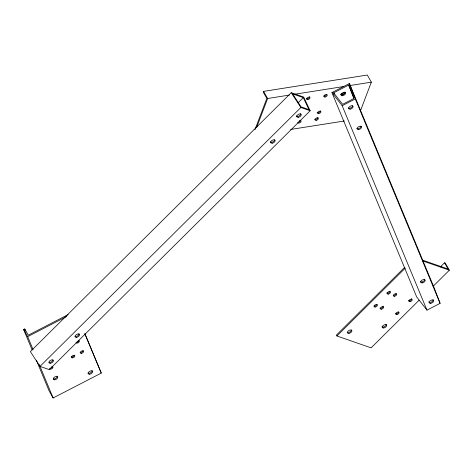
<?xml version="1.0" encoding="UTF-8"?>
<svg xmlns="http://www.w3.org/2000/svg" width="473" height="473" viewBox="0 0 473 473"><rect width="100%" height="100%" fill="white"/><g stroke="black" fill="none" stroke-linecap="round" stroke-linejoin="round"><path stroke-width="0.71" d="M360.473 110.771L371.34 82.16L367.308 75.03L263.609 91.372L263.29 92.205L266.819 98.449L254.965 129.643M256.514 127.787L267.641 98.502L263.609 91.372M291.244 92.708L30.378 351.599L39.998 366.398L49.322 369.644L310.182 110.753L303.666 97.036L291.244 92.708L300.863 107.507L310.182 110.753M298.055 102.818L303.294 97.621L308.993 109.624L301.047 106.857L292.627 93.902L303.294 97.621M39.998 366.398L300.863 107.507M404.758 267.239L336.415 335.073L336.918 335.96L371.092 347.868L419.09 300.231M336.918 335.96L405.266 268.132M440.363 266.943L444.537 262.799L445.318 263.071L449.35 270.201L433.179 286.248M331.91 92.584L349.417 83.538L434.226 287.962L440.103 303.353L426.971 310.134L416.713 297.009L331.91 92.584L342.168 105.716L426.971 310.134M334.216 94.198L333.654 92.838L348.684 85.075L354.052 98.017M342.168 105.716L355.3 98.928L349.417 83.538M32.129 349.955L23.65 329.51L24.744 328.948L28.274 335.186L68.142 314.586M33.057 349.588L27.682 336.64L66.723 316.472M36.374 360.178L49.091 390.84L53.124 397.97L101.275 373.091L84.88 333.571M267.641 98.502L289.399 95.073M294.472 94.275L343.782 86.506M349.588 85.589L371.34 82.16M290.647 129.454L344.314 120.999M422.324 260.067L448.067 269.036L444.537 262.799M422.85 260.966L449.35 270.201M333.654 92.838L342.629 104.326L353.828 98.538L348.684 85.075M101.275 373.091L84.939 334.044M23.65 329.51L27.682 336.64M355.3 98.928L440.103 303.353M24.744 328.948L25.595 330.994M39.277 364.582L53.124 397.97M389.918 291.084A1.851 1.035 -29.5 0 1 388.889 292.769A1.851 1.035 -29.5 0 1 386.796 292.994M376.922 304.305A1.851 1.035 -29.5 0 1 375.846 305.712A1.851 1.035 -29.5 0 1 374.013 306.09M396.179 293.52A1.851 1.035 -29.5 0 1 395.097 294.933A1.851 1.035 -29.5 0 1 393.27 295.306M383.089 306.191A1.851 1.035 -29.5 0 1 382.054 307.876A1.851 1.035 -29.5 0 1 379.967 308.106M411.664 298.658A1.851 1.035 -29.5 0 1 410.635 300.343A1.851 1.035 -29.5 0 1 408.542 300.574M398.597 311.855A1.851 1.035 -29.5 0 1 397.521 313.262A1.851 1.035 -29.5 0 1 395.688 313.64M351.398 330A2.466 1.378 -29.5 0 1 349.961 331.88A2.466 1.378 -29.5 0 1 347.519 332.383M386.128 324.265A2.466 1.378 -29.5 0 1 384.75 326.512A2.466 1.378 -29.5 0 1 381.959 326.819M433.102 299.61A2.466 1.378 -29.5 0 1 431.441 302.022A2.466 1.378 -29.5 0 1 428.721 301.875M424.618 279.171A2.466 1.378 -29.5 0 1 423.24 281.417A2.466 1.378 -29.5 0 1 420.456 281.725M352.598 105.781A2.466 1.378 -29.5 0 1 350.877 107.82A2.466 1.378 -29.5 0 1 348.37 107.968M361.082 126.22A2.466 1.378 -29.5 0 1 359.356 128.26A2.466 1.378 -29.5 0 1 356.849 128.408M344.971 92.046A2.466 1.378 -29.5 0 1 343.593 94.293A2.466 1.378 -29.5 0 1 340.808 94.594M299.456 120.639A1.851 1.035 -29.5 0 1 301.1 121.118A1.851 1.035 -29.5 0 1 299.669 122.814A1.851 1.035 -29.5 0 1 297.771 122.637M300.597 120.325A1.851 1.035 -29.5 0 1 298.031 122.17M345.036 92.596A2.466 1.378 -29.5 0 1 343.114 94.346A2.466 1.378 -29.5 0 1 340.897 94.358M317.88 117.6A1.851 1.035 -29.5 0 1 316.591 119.131A1.851 1.035 -29.5 0 1 314.711 119.237M320.422 110.913A1.851 1.035 -29.5 0 1 318.914 112.544A1.851 1.035 -29.5 0 1 317.093 112.332M309.448 96.64A1.851 1.035 -29.5 0 1 308.414 98.331A1.851 1.035 -29.5 0 1 306.321 98.555M326.748 94.269A1.851 1.035 -29.5 0 1 325.666 95.682A1.851 1.035 -29.5 0 1 323.834 96.054M344.291 92.146A2.466 1.378 -29.5 0 1 341.199 93.743M52.929 359.894A2.466 1.378 -29.5 0 1 51.486 361.774A2.466 1.378 -29.5 0 1 49.044 362.277M78.95 333.636A2.466 1.378 -29.5 0 1 77.844 335.712A2.466 1.378 -29.5 0 1 75.13 336.386M300.686 113.579A2.466 1.378 -29.5 0 1 299.025 115.991A2.466 1.378 -29.5 0 1 296.311 115.844M274.659 139.842A2.466 1.378 -29.5 0 1 272.649 142.018A2.466 1.378 -29.5 0 1 270.225 141.734M83.106 350.599A1.851 1.035 -29.5 0 1 82.024 352.013A1.851 1.035 -29.5 0 1 80.191 352.385M78.157 340.59A1.851 1.035 -29.5 0 1 78.843 342.245A1.851 1.035 -29.5 0 1 76.041 342.689M78.867 340.377A1.851 1.035 -29.5 0 1 76.295 342.227M51.758 366.64A1.851 1.035 -29.5 0 1 52.444 368.301A1.851 1.035 -29.5 0 1 49.635 368.739M74.35 355.122A1.851 1.035 -29.5 0 1 73.061 356.654A1.851 1.035 -29.5 0 1 71.181 356.76M52.462 366.433A1.851 1.035 -29.5 0 1 49.896 368.278M92.087 370.483A2.466 1.378 -29.5 0 1 90.71 372.73A2.466 1.378 -29.5 0 1 87.919 373.037M57.203 376.094A2.466 1.378 -29.5 0 1 56.092 378.164A2.466 1.378 -29.5 0 1 53.384 378.843M388.303 294.076A1.851 1.035 -29.5 0 0 390.426 291.971A1.851 1.035 -29.5 0 0 387.618 292.415A1.851 1.035 -29.5 0 0 388.303 294.076M375.26 307.018A1.851 1.035 -29.5 0 0 377.383 304.919A1.851 1.035 -29.5 0 0 374.575 305.357A1.851 1.035 -29.5 0 0 375.26 307.018M394.517 296.24A1.851 1.035 -29.5 0 0 396.634 294.135A1.851 1.035 -29.5 0 0 393.832 294.578A1.851 1.035 -29.5 0 0 394.517 296.24M381.475 309.182A1.851 1.035 -29.5 0 0 383.591 307.083A1.851 1.035 -29.5 0 0 380.789 307.521A1.851 1.035 -29.5 0 0 381.475 309.182M410.05 301.65A1.851 1.035 -29.5 0 0 412.172 299.551A1.851 1.035 -29.5 0 0 409.364 299.988A1.851 1.035 -29.5 0 0 410.05 301.65M396.942 314.569A1.851 1.035 -29.5 0 0 399.058 312.47A1.851 1.035 -29.5 0 0 396.25 312.913A1.851 1.035 -29.5 0 0 396.942 314.569M349.015 333.323A2.466 1.378 -29.5 0 0 351.841 330.521A2.466 1.378 -29.5 0 0 348.098 331.112A2.466 1.378 -29.5 0 0 349.015 333.323M383.804 327.955A2.466 1.378 -29.5 0 0 386.63 325.152A2.466 1.378 -29.5 0 0 382.888 325.743A2.466 1.378 -29.5 0 0 383.804 327.955M342.653 95.735A2.466 1.378 -29.5 0 0 345.479 92.933A2.466 1.378 -29.5 0 0 341.737 93.524A2.466 1.378 -29.5 0 0 342.653 95.735M430.779 303.305A2.466 1.378 -29.5 0 0 433.605 300.503A2.466 1.378 -29.5 0 0 429.862 301.094A2.466 1.378 -29.5 0 0 430.779 303.305M422.3 282.866A2.466 1.378 -29.5 0 0 425.126 280.063A2.466 1.378 -29.5 0 0 421.384 280.649A2.466 1.378 -29.5 0 0 422.3 282.866M350.215 109.103A2.466 1.378 -29.5 0 0 353.041 106.301A2.466 1.378 -29.5 0 0 349.299 106.892A2.466 1.378 -29.5 0 0 350.215 109.103M358.7 129.549A2.466 1.378 -29.5 0 0 361.52 126.746A2.466 1.378 -29.5 0 0 357.777 127.338A2.466 1.378 -29.5 0 0 358.7 129.549M316.224 120.319A1.851 1.035 -29.5 0 0 318.341 118.215A1.851 1.035 -29.5 0 0 315.532 118.658A1.851 1.035 -29.5 0 0 316.224 120.319M318.761 113.626A1.851 1.035 -29.5 0 0 320.883 111.527A1.851 1.035 -29.5 0 0 318.075 111.971A1.851 1.035 -29.5 0 0 318.761 113.626M307.834 99.632A1.851 1.035 -29.5 0 0 309.951 97.533A1.851 1.035 -29.5 0 0 307.143 97.976A1.851 1.035 -29.5 0 0 307.834 99.632M325.087 96.989A1.851 1.035 -29.5 0 0 327.204 94.884A1.851 1.035 -29.5 0 0 324.401 95.327A1.851 1.035 -29.5 0 0 325.087 96.989M50.546 363.223A2.466 1.378 -29.5 0 0 53.372 360.42A2.466 1.378 -29.5 0 0 49.63 361.005A2.466 1.378 -29.5 0 0 50.546 363.223M76.632 337.332A2.466 1.378 -29.5 0 0 79.458 334.529A2.466 1.378 -29.5 0 0 75.715 335.12A2.466 1.378 -29.5 0 0 76.632 337.332M298.368 117.274A2.466 1.378 -29.5 0 0 301.189 114.472A2.466 1.378 -29.5 0 0 297.446 115.063A2.466 1.378 -29.5 0 0 298.368 117.274M272.282 143.165A2.466 1.378 -29.5 0 0 275.103 140.363A2.466 1.378 -29.5 0 0 271.36 140.954A2.466 1.378 -29.5 0 0 272.282 143.165M81.445 353.319A1.851 1.035 -29.5 0 0 83.561 351.214A1.851 1.035 -29.5 0 0 80.753 351.658A1.851 1.035 -29.5 0 0 81.445 353.319M72.688 357.842A1.851 1.035 -29.5 0 0 74.805 355.737A1.851 1.035 -29.5 0 0 72.002 356.181A1.851 1.035 -29.5 0 0 72.688 357.842M89.764 374.178A2.466 1.378 -29.5 0 0 92.59 371.376A2.466 1.378 -29.5 0 0 88.847 371.961A2.466 1.378 -29.5 0 0 89.764 374.178M54.886 379.784A2.466 1.378 -29.5 0 0 57.706 376.981A2.466 1.378 -29.5 0 0 53.963 377.572A2.466 1.378 -29.5 0 0 54.886 379.784"/></g></svg>
